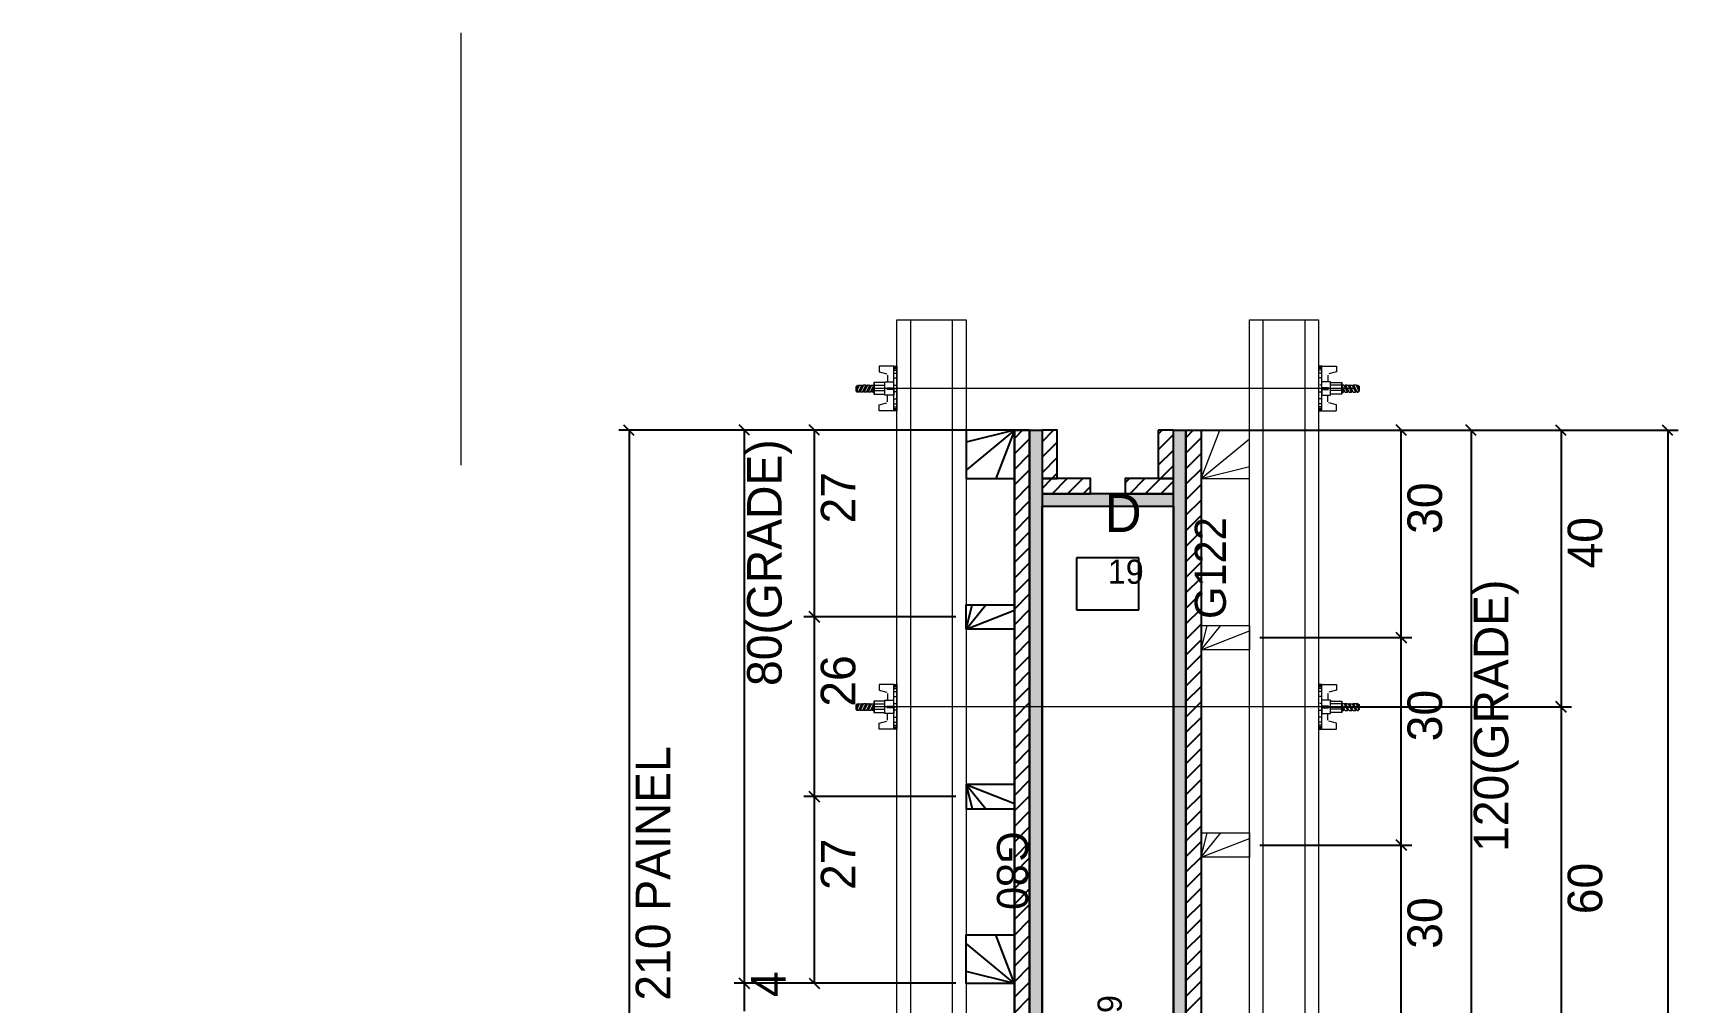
# Model space of a CAD drawing. Header units: metres. Extents: x 4937 to 9017, y 4087 to 4819.
# Drawn here: x 4983 to 5459, y 4538.2 to 4818.5 of the extents above; entities that cross this region are included whole.
import ezdxf

# ---------------------------------------------------------------- set-up
doc = ezdxf.new("R2010")
doc.units = ezdxf.units.M
for name, color, linetype in [('CHAPA', 7, 'Continuous'), ('CONCRETO', 7, 'Continuous'), ('COTA', 7, 'Continuous'), ('Hachura', 7, 'Continuous'), ('Madeira', 7, 'Continuous'), ('MEIO_PONT', 7, 'Continuous'), ('Perfil Metálico', 7, 'Continuous'), ('SARRAFO', 7, 'Continuous'), ('Texto Seção', 7, 'Continuous'), ('TEXTO_GERAL', 7, 'Continuous')]:
    doc.layers.add(name, color=color, linetype=linetype)

msp = doc.modelspace()

# ---------------------------------------------------------------- hatches: boundary and pattern name
at = {"layer": 'Hachura'}
h = msp.add_hatch(dxfattribs=at)
h.set_pattern_fill('ANSI31')
h.paths.add_polyline_path([(5266.99, 4703.6), (5271.39, 4703.6), (5271.39, 4283.6), (5266.99, 4283.6), (5266.99, 4703.6)])
h = msp.add_hatch(color=7, dxfattribs=at)
h.dxf.hatch_style = 1
h.paths.add_polyline_path([(5271.39, 4703.6), (5274.99, 4703.6), (5274.99, 4283.6), (5271.39, 4283.6), (5271.39, 4703.6)])
h = msp.add_hatch(dxfattribs=at)
h.set_pattern_fill('ANSI31')
h.paths.add_polyline_path([(5279.39, 4689.6), (5274.99, 4689.6), (5274.99, 4703.6), (5279.39, 4703.6), (5279.39, 4689.6)])
h = msp.add_hatch(dxfattribs=at)
h.set_pattern_fill('ANSI31')
h.paths.add_polyline_path([(5312.99, 4689.6), (5308.59, 4689.6), (5308.59, 4703.6), (5312.99, 4703.6), (5312.99, 4689.6)])
h = msp.add_hatch(color=7, dxfattribs=at)
h.dxf.hatch_style = 1
h.paths.add_polyline_path([(5316.59, 4223.6), (5312.99, 4223.6), (5312.99, 4703.6), (5316.59, 4703.6), (5316.59, 4223.6)])
h = msp.add_hatch(dxfattribs=at)
h.set_pattern_fill('ANSI31')
h.paths.add_polyline_path([(5316.59, 4703.6), (5320.99, 4703.6), (5320.99, 4223.6), (5316.59, 4223.6), (5316.59, 4703.6)])
h = msp.add_hatch(dxfattribs=at)
h.set_pattern_fill('ANSI31')
h.paths.add_polyline_path([(5288.99, 4689.6), (5288.99, 4685.2), (5274.99, 4685.2), (5274.99, 4689.6), (5288.99, 4689.6)])
h = msp.add_hatch(dxfattribs=at)
h.set_pattern_fill('ANSI31')
h.paths.add_polyline_path([(5312.99, 4689.6), (5312.99, 4685.2), (5298.99, 4685.2), (5298.99, 4689.6), (5312.99, 4689.6)])
h = msp.add_hatch(color=7, dxfattribs=at)
h.dxf.hatch_style = 1
h.paths.add_polyline_path([(5312.99, 4681.6), (5312.99, 4685.2), (5274.99, 4685.2), (5274.99, 4681.6), (5312.99, 4681.6)])

# ---------------------------------------------------------------- linework, layer by layer
at = {"layer": 'CHAPA', "color": 1, "lineweight": 25}
for points in [[(5274.99, 4703.6), (5274.99, 4283.6), (5271.39, 4283.6), (5271.39, 4703.6)], [(5316.59, 4223.6), (5312.99, 4223.6), (5312.99, 4703.6), (5316.59, 4703.6)], [(5312.99, 4681.6), (5312.99, 4685.2), (5274.99, 4685.2), (5274.99, 4681.6)]]:
    msp.add_lwpolyline(points, close=True, dxfattribs=at)
at = {"layer": 'CONCRETO', "color": 2, "lineweight": 25}
msp.add_lwpolyline([(4982.99, 4245.6), (4982.99, 4283.6), (5274.99, 4283.6), (5274.99, 4681.6), (5312.99, 4681.6), (5312.99, 4245.6)], close=True, dxfattribs=at)
at = {"layer": 'COTA', "color": 241, "lineweight": 25}
for p, q in [((5263.99, 4703.6), (5152.51, 4703.6)), ((5155.51, 4703.6), (5155.51, 4283.6)), ((5249.99, 4703.62), (5185.86, 4703.62)), ((5188.86, 4543.62), (5188.86, 4703.62)), ((5249.99, 4703.62), (5206.06, 4703.62)), ((5209.06, 4703.62), (5209.06, 4649.62)), ((5315.99, 4703.6), (5459.02, 4703.6)), ((5337.98, 4703.61), (5402.13, 4703.61)), ((5337.99, 4703.61), (5381.93, 4703.61)), ((5337.99, 4703.6), (5428.17, 4703.6)), ((5378.93, 4643.62), (5378.93, 4703.61)), ((5399.13, 4703.61), (5399.13, 4463.62)), ((5425.17, 4703.6), (5425.17, 4623.59)), ((5456.02, 4703.6), (5456.02, 4223.6)), ((5249.99, 4649.62), (5206.06, 4649.62)), ((5249.99, 4649.62), (5206.06, 4649.62)), ((5209.06, 4649.62), (5209.06, 4597.62)), ((5337.99, 4643.62), (5381.93, 4643.62)), ((5337.99, 4643.62), (5381.93, 4643.62)), ((5378.93, 4583.62), (5378.93, 4643.62)), ((5357.99, 4623.59), (5428.17, 4623.59)), ((5357.99, 4623.59), (5428.17, 4623.59)), ((5425.17, 4623.59), (5425.17, 4503.62)), ((5249.99, 4597.62), (5206.06, 4597.62)), ((5249.99, 4597.62), (5206.06, 4597.62)), ((5209.06, 4597.62), (5209.06, 4543.62)), ((5337.99, 4583.62), (5381.93, 4583.62)), ((5337.99, 4583.62), (5381.93, 4583.62)), ((5378.93, 4523.62), (5378.93, 4583.62)), ((5249.98, 4543.62), (5185.86, 4543.62)), ((5250, 4543.62), (5185.86, 4543.62)), ((5188.86, 4535.61), (5188.86, 4543.62)), ((5250, 4543.62), (5206.06, 4543.62))]:
    msp.add_line(p, q, dxfattribs=at)
at = {"layer": 'COTA', "color": 0, "lineweight": 25}
for p, q in [((5157.01, 4702.1), (5154.01, 4705.1)), ((5190.36, 4702.12), (5187.36, 4705.12)), ((5210.56, 4702.12), (5207.56, 4705.12)), ((5380.43, 4702.11), (5377.43, 4705.11)), ((5400.63, 4702.11), (5397.63, 4705.11)), ((5426.67, 4702.1), (5423.67, 4705.1)), ((5457.52, 4702.1), (5454.52, 4705.1)), ((5207.56, 4651.12), (5210.56, 4648.12)), ((5210.56, 4648.12), (5207.56, 4651.12)), ((5380.43, 4642.12), (5377.43, 4645.12)), ((5377.43, 4645.12), (5380.43, 4642.12)), ((5423.67, 4625.09), (5426.67, 4622.09)), ((5426.67, 4622.09), (5423.67, 4625.09)), ((5207.56, 4599.12), (5210.56, 4596.12)), ((5210.56, 4596.12), (5207.56, 4599.12)), ((5380.43, 4582.12), (5377.43, 4585.12)), ((5377.43, 4585.12), (5380.43, 4582.12)), ((5190.36, 4542.12), (5187.36, 4545.12)), ((5187.36, 4545.12), (5190.36, 4542.12)), ((5207.56, 4545.12), (5210.56, 4542.12))]:
    msp.add_line(p, q, dxfattribs=at)
at = {"layer": 'COTA', "color": 180, "lineweight": 25}
for p, q in [((5302.99, 4666.68), (5284.99, 4666.68)), ((5284.99, 4666.68), (5284.99, 4651.68)), ((5302.99, 4651.68), (5302.99, 4666.68)), ((5284.99, 4651.68), (5302.99, 4651.68))]:
    msp.add_line(p, q, dxfattribs=at)
at = {"layer": 'Hachura', "color": 0, "lineweight": 9}
for p, q in [((5232.09, 4722.13), (5227.84, 4722.13)), ((5227.84, 4722.13), (5227.84, 4720.46)), ((5227.84, 4720.46), (5230.05, 4719.87)), ((5229.51, 4713.75), (5229.51, 4717.62)), ((5229.51, 4717.62), (5232.09, 4717.62)), ((5229.51, 4717.62), (5229.51, 4717.36)), ((5229.51, 4717.62), (5229.51, 4717.36)), ((5230.29, 4719.56), (5230.29, 4717.61)), ((5232.07, 4722), (5233, 4722)), ((5232.07, 4721.79), (5233, 4721.79)), ((5232.07, 4721.45), (5233, 4721.45)), ((5232.07, 4720.98), (5233, 4720.98)), ((5232.07, 4720.14), (5233, 4720.14)), ((5232.07, 4718.71), (5232.99, 4718.71)), ((5232.09, 4709.23), (5232.09, 4722.13)), ((5232.09, 4722.13), (5232.99, 4722.13)), ((5232.99, 4722.13), (5232.99, 4709.24)), ((5232.99, 4721.18), (5232.99, 4713.37)), ((5354.99, 4722.13), (5354.99, 4709.24)), ((5355.9, 4722.13), (5354.99, 4722.13)), ((5355.92, 4722), (5354.99, 4722)), ((5355.92, 4721.78), (5354.99, 4721.78)), ((5355.92, 4721.45), (5354.99, 4721.45)), ((5354.99, 4721.18), (5354.99, 4713.36)), ((5355.92, 4720.98), (5354.99, 4720.98)), ((5355.92, 4720.14), (5354.99, 4720.14)), ((5355.92, 4718.71), (5354.99, 4718.71)), ((5355.9, 4709.23), (5355.9, 4722.13)), ((5355.9, 4722.13), (5360.15, 4722.13)), ((5358.48, 4717.62), (5355.9, 4717.62)), ((5357.7, 4719.56), (5357.7, 4717.61)), ((5360.15, 4720.46), (5357.94, 4719.87)), ((5358.48, 4713.75), (5358.48, 4717.62)), ((5358.48, 4717.62), (5358.48, 4717.36)), ((5358.48, 4717.62), (5358.48, 4717.36)), ((5360.15, 4722.13), (5360.15, 4720.46)), ((5221.52, 4716.58), (5221.19, 4716.26)), ((5221.19, 4714.97), (5221.19, 4716.26)), ((5221.52, 4714.65), (5221.19, 4714.97)), ((5221.52, 4716.07), (5221.85, 4716.74)), ((5222.08, 4716.69), (5221.52, 4715.55)), ((5221.52, 4716.33), (5221.64, 4716.59)), ((5222.16, 4716.59), (5221.52, 4715.3)), ((5221.52, 4716.58), (5221.52, 4714.65)), ((5221.84, 4714.65), (5221.52, 4714.65)), ((5221.84, 4714.65), (5222.8, 4716.59)), ((5221.84, 4714.65), (5222.8, 4716.59)), ((5221.93, 4714.58), (5223.01, 4716.74)), ((5222.16, 4716.59), (5222.8, 4716.59)), ((5223.24, 4716.69), (5222.17, 4714.55)), ((5223.32, 4716.59), (5222.35, 4714.65)), ((5223, 4714.65), (5222.35, 4714.65)), ((5223, 4714.65), (5223.97, 4716.59)), ((5223.09, 4714.58), (5224.17, 4716.74)), ((5223.97, 4716.59), (5223.32, 4716.59)), ((5224.4, 4716.69), (5223.33, 4714.55)), ((5224.48, 4716.59), (5223.51, 4714.65)), ((5224.16, 4714.65), (5223.51, 4714.65)), ((5223.73, 4714.65), (5223.51, 4714.65)), ((5224.16, 4714.65), (5225.13, 4716.59)), ((5224.25, 4714.58), (5225.33, 4716.74)), ((5224.69, 4716.59), (5224.48, 4716.59)), ((5225.56, 4716.69), (5224.49, 4714.55)), ((5225.64, 4716.59), (5224.68, 4714.65)), ((5225.32, 4714.65), (5224.68, 4714.65)), ((5224.69, 4716.59), (5225.13, 4716.59)), ((5225.32, 4714.65), (5226.29, 4716.59)), ((5225.64, 4716.59), (5226.29, 4716.59)), ((5226.29, 4715.81), (5225.65, 4714.55)), ((5226.29, 4715.55), (5225.84, 4714.65)), ((5226.29, 4714.65), (5225.84, 4714.65)), ((5226.29, 4717.36), (5226.29, 4714.01)), ((5229.51, 4717.36), (5226.29, 4717.36)), ((5226.29, 4716.59), (5229.51, 4716.59)), ((5226.29, 4715.04), (5229.51, 4715.04)), ((5226.29, 4714.01), (5229.51, 4714.01)), ((5226.36, 4717.36), (5226.36, 4714.01)), ((5232.09, 4713.75), (5229.51, 4713.75)), ((5230.09, 4715.89), (5232.09, 4715.89)), ((5232.09, 4715.37), (5230.09, 4715.37)), ((5230.29, 4711.8), (5230.29, 4713.75)), ((5232.07, 4712.64), (5233, 4712.64)), ((5232.09, 4715.68), (5232.09, 4713.75)), ((5232.09, 4715.68), (5232.99, 4715.68)), ((5232.09, 4714.39), (5232.09, 4715.04)), ((5232.09, 4709.23), (5232.09, 4714.39)), ((5232.41, 4714.72), (5232.2, 4714.72)), ((5232.22, 4716.66), (5232.65, 4716.66)), ((5232.84, 4714.72), (5232.41, 4714.72)), ((5355.9, 4715.68), (5354.99, 4715.68)), ((5355.92, 4712.64), (5354.99, 4712.64)), ((5355.14, 4714.72), (5355.58, 4714.72)), ((5355.77, 4716.66), (5355.34, 4716.66)), ((5355.58, 4714.72), (5355.79, 4714.72)), ((5357.9, 4715.89), (5355.9, 4715.89)), ((5355.9, 4715.68), (5355.9, 4713.75)), ((5355.9, 4715.37), (5357.9, 4715.37)), ((5355.9, 4714.39), (5355.9, 4715.04)), ((5355.9, 4709.23), (5355.9, 4714.39)), ((5355.9, 4713.75), (5358.48, 4713.75)), ((5357.7, 4711.8), (5357.7, 4713.75)), ((5358.48, 4717.36), (5361.7, 4717.36)), ((5361.7, 4716.59), (5358.48, 4716.59)), ((5361.7, 4715.04), (5358.48, 4715.04)), ((5361.7, 4714.01), (5358.48, 4714.01)), ((5361.63, 4717.36), (5361.63, 4714.01)), ((5361.7, 4717.36), (5361.7, 4714.01)), ((5362.35, 4716.59), (5361.7, 4716.59)), ((5362.67, 4714.65), (5361.7, 4716.59)), ((5361.7, 4715.81), (5362.34, 4714.55)), ((5361.7, 4715.55), (5362.15, 4714.65)), ((5361.7, 4714.65), (5362.15, 4714.65)), ((5362.35, 4716.59), (5363.31, 4714.65)), ((5362.43, 4716.69), (5363.5, 4714.55)), ((5363.74, 4714.58), (5362.65, 4716.74)), ((5362.67, 4714.65), (5363.31, 4714.65)), ((5363.3, 4716.59), (5362.86, 4716.59)), ((5363.83, 4714.65), (5362.86, 4716.59)), ((5363.3, 4716.59), (5363.51, 4716.59)), ((5363.51, 4716.59), (5364.47, 4714.65)), ((5363.59, 4716.69), (5364.66, 4714.55)), ((5364.9, 4714.58), (5363.82, 4716.74)), ((5363.83, 4714.65), (5364.47, 4714.65)), ((5364.02, 4716.59), (5364.67, 4716.59)), ((5364.99, 4714.65), (5364.02, 4716.59)), ((5364.26, 4714.65), (5364.47, 4714.65)), ((5364.67, 4716.59), (5365.64, 4714.65)), ((5364.75, 4716.69), (5365.82, 4714.55)), ((5366.06, 4714.58), (5364.98, 4716.74)), ((5364.99, 4714.65), (5365.64, 4714.65)), ((5366.15, 4714.65), (5365.18, 4716.59)), ((5365.83, 4716.59), (5365.18, 4716.59)), ((5366.15, 4714.65), (5365.18, 4716.59)), ((5365.83, 4716.59), (5366.47, 4715.3)), ((5365.91, 4716.69), (5366.47, 4715.55)), ((5366.47, 4716.07), (5366.14, 4716.74)), ((5366.15, 4714.65), (5366.47, 4714.65)), ((5366.47, 4716.33), (5366.35, 4716.59)), ((5366.47, 4716.58), (5366.79, 4716.26)), ((5366.47, 4716.58), (5366.47, 4714.65)), ((5366.47, 4714.65), (5366.79, 4714.97)), ((5366.79, 4714.97), (5366.79, 4716.26)), ((5227.84, 4710.91), (5230.05, 4711.49)), ((5227.84, 4709.23), (5227.84, 4710.91)), ((5232.99, 4709.24), (5227.86, 4709.24)), ((5232.07, 4711.23), (5233, 4711.23)), ((5232.07, 4710.39), (5233, 4710.39)), ((5232.07, 4709.92), (5233, 4709.92)), ((5232.07, 4709.59), (5233, 4709.59)), ((5232.07, 4709.38), (5233, 4709.38)), ((5355.92, 4711.23), (5354.99, 4711.23)), ((5355.92, 4710.39), (5354.99, 4710.39)), ((5355.92, 4709.92), (5354.99, 4709.92)), ((5355.92, 4709.59), (5354.99, 4709.59)), ((5355.92, 4709.37), (5354.99, 4709.37)), ((5354.99, 4709.24), (5360.13, 4709.24)), ((5360.15, 4710.91), (5357.94, 4711.49)), ((5360.15, 4709.23), (5360.15, 4710.91)), ((5232.1, 4630.05), (5227.84, 4630.05)), ((5227.84, 4630.05), (5227.84, 4628.37)), ((5227.84, 4628.37), (5230.05, 4627.79)), ((5230.29, 4627.48), (5230.29, 4625.53)), ((5232.08, 4629.91), (5233.01, 4629.91)), ((5232.08, 4629.7), (5233.01, 4629.7)), ((5232.08, 4629.36), (5233.01, 4629.36)), ((5232.08, 4628.9), (5233.01, 4628.9)), ((5232.08, 4628.06), (5233.01, 4628.06)), ((5232.1, 4617.15), (5232.1, 4630.05)), ((5232.1, 4630.05), (5233, 4630.05)), ((5233, 4630.05), (5233, 4617.15)), ((5233, 4629.09), (5233, 4621.28)), ((5355, 4630.05), (5355, 4617.15)), ((5355.91, 4630.05), (5355, 4630.05)), ((5355.92, 4629.91), (5355, 4629.91)), ((5355.92, 4629.7), (5355, 4629.7)), ((5355.92, 4629.36), (5355, 4629.36)), ((5355, 4629.09), (5355, 4621.28)), ((5355.92, 4628.9), (5355, 4628.9)), ((5355.92, 4628.06), (5355, 4628.06)), ((5355.91, 4617.15), (5355.91, 4630.05)), ((5355.91, 4630.05), (5360.16, 4630.05)), ((5357.71, 4627.48), (5357.71, 4625.53)), ((5360.16, 4628.37), (5357.95, 4627.79)), ((5360.16, 4630.05), (5360.16, 4628.37)), ((5221.53, 4624.5), (5221.2, 4624.18)), ((5221.2, 4622.89), (5221.2, 4624.18)), ((5221.53, 4622.56), (5221.2, 4622.89)), ((5221.52, 4623.99), (5221.86, 4624.66)), ((5222.09, 4624.6), (5221.52, 4623.47)), ((5221.52, 4624.24), (5221.65, 4624.5)), ((5222.17, 4624.5), (5221.52, 4623.21)), ((5221.85, 4622.57), (5221.52, 4622.57)), ((5221.53, 4624.5), (5221.53, 4622.56)), ((5221.85, 4622.57), (5222.81, 4624.5)), ((5221.85, 4622.57), (5222.81, 4624.5)), ((5221.94, 4622.49), (5223.02, 4624.66)), ((5222.17, 4624.5), (5222.81, 4624.5)), ((5223.25, 4624.6), (5222.18, 4622.46)), ((5223.33, 4624.5), (5222.36, 4622.57)), ((5223.01, 4622.57), (5222.36, 4622.57)), ((5223.01, 4622.57), (5223.97, 4624.5)), ((5223.1, 4622.49), (5224.18, 4624.66)), ((5223.97, 4624.5), (5223.33, 4624.5)), ((5224.41, 4624.6), (5223.34, 4622.46)), ((5224.49, 4624.5), (5223.52, 4622.57)), ((5224.17, 4622.57), (5223.52, 4622.57)), ((5223.73, 4622.57), (5223.52, 4622.57)), ((5224.17, 4622.57), (5225.14, 4624.5)), ((5224.26, 4622.49), (5225.34, 4624.66)), ((5224.7, 4624.5), (5224.49, 4624.5)), ((5225.57, 4624.6), (5224.5, 4622.46)), ((5225.65, 4624.5), (5224.68, 4622.57)), ((5225.33, 4622.57), (5224.68, 4622.57)), ((5224.7, 4624.5), (5225.14, 4624.5)), ((5225.33, 4622.57), (5226.3, 4624.5)), ((5225.65, 4624.5), (5226.3, 4624.5)), ((5226.3, 4623.73), (5225.66, 4622.46)), ((5226.3, 4623.47), (5225.84, 4622.57)), ((5226.3, 4622.57), (5225.84, 4622.57)), ((5226.3, 4625.27), (5226.3, 4621.92)), ((5229.52, 4625.27), (5226.3, 4625.27)), ((5226.3, 4624.5), (5229.52, 4624.5)), ((5226.3, 4622.95), (5229.52, 4622.95)), ((5226.36, 4625.27), (5226.36, 4621.92)), ((5229.52, 4621.66), (5229.52, 4625.53)), ((5229.52, 4625.53), (5232.1, 4625.53)), ((5229.52, 4625.53), (5229.52, 4625.27)), ((5229.52, 4625.53), (5229.52, 4625.27)), ((5230.1, 4623.8), (5232.1, 4623.8)), ((5232.1, 4623.29), (5230.1, 4623.29)), ((5232.08, 4626.62), (5233, 4626.62)), ((5232.1, 4623.6), (5232.1, 4621.66)), ((5232.1, 4623.59), (5233, 4623.59)), ((5232.1, 4622.31), (5232.1, 4622.95)), ((5232.1, 4617.15), (5232.1, 4622.31)), ((5232.42, 4622.64), (5232.21, 4622.64)), ((5232.23, 4624.57), (5232.66, 4624.57)), ((5232.85, 4622.64), (5232.42, 4622.64)), ((5355.92, 4626.62), (5355, 4626.62)), ((5355.91, 4623.59), (5355, 4623.59)), ((5355.15, 4622.64), (5355.59, 4622.64)), ((5355.78, 4624.57), (5355.35, 4624.57)), ((5355.59, 4622.64), (5355.8, 4622.64)), ((5358.49, 4625.53), (5355.91, 4625.53)), ((5357.91, 4623.8), (5355.91, 4623.8)), ((5355.91, 4623.6), (5355.91, 4621.66)), ((5355.91, 4623.29), (5357.91, 4623.29)), ((5355.91, 4622.31), (5355.91, 4622.95)), ((5355.91, 4617.15), (5355.91, 4622.31)), ((5358.49, 4621.66), (5358.49, 4625.53)), ((5358.49, 4625.53), (5358.49, 4625.27)), ((5358.49, 4625.53), (5358.49, 4625.27)), ((5358.49, 4625.27), (5361.71, 4625.27)), ((5361.71, 4624.5), (5358.49, 4624.5)), ((5361.71, 4622.95), (5358.49, 4622.95)), ((5361.64, 4625.27), (5361.64, 4621.92)), ((5361.71, 4625.27), (5361.71, 4621.92)), ((5362.36, 4624.5), (5361.71, 4624.5)), ((5362.68, 4622.57), (5361.71, 4624.5)), ((5361.71, 4623.73), (5362.34, 4622.46)), ((5361.71, 4623.47), (5362.16, 4622.57)), ((5361.71, 4622.57), (5362.16, 4622.57)), ((5362.36, 4624.5), (5363.32, 4622.57)), ((5362.43, 4624.6), (5363.5, 4622.46)), ((5363.75, 4622.49), (5362.66, 4624.66)), ((5362.68, 4622.57), (5363.32, 4622.57)), ((5363.3, 4624.5), (5362.87, 4624.5)), ((5363.84, 4622.57), (5362.87, 4624.5)), ((5363.3, 4624.5), (5363.52, 4624.5)), ((5363.52, 4624.5), (5364.48, 4622.57)), ((5363.6, 4624.6), (5364.67, 4622.46)), ((5364.91, 4622.49), (5363.82, 4624.66)), ((5363.84, 4622.57), (5364.48, 4622.57)), ((5364.03, 4624.5), (5364.68, 4624.5)), ((5365, 4622.57), (5364.03, 4624.5)), ((5364.27, 4622.57), (5364.48, 4622.57)), ((5364.68, 4624.5), (5365.64, 4622.57)), ((5364.76, 4624.6), (5365.83, 4622.46)), ((5366.07, 4622.49), (5364.98, 4624.66)), ((5365, 4622.57), (5365.64, 4622.57)), ((5366.16, 4622.57), (5365.19, 4624.5)), ((5365.84, 4624.5), (5365.19, 4624.5)), ((5366.16, 4622.57), (5365.19, 4624.5)), ((5365.84, 4624.5), (5366.48, 4623.21)), ((5365.92, 4624.6), (5366.48, 4623.47)), ((5366.48, 4623.98), (5366.15, 4624.66)), ((5366.16, 4622.57), (5366.48, 4622.57)), ((5366.48, 4624.24), (5366.35, 4624.5)), ((5366.48, 4624.5), (5366.8, 4624.18)), ((5366.48, 4624.5), (5366.48, 4622.56)), ((5366.48, 4622.56), (5366.8, 4622.89)), ((5366.8, 4622.89), (5366.8, 4624.18)), ((5226.3, 4621.92), (5229.52, 4621.92)), ((5227.84, 4618.83), (5230.05, 4619.41)), ((5227.84, 4617.15), (5227.84, 4618.83)), ((5232.1, 4621.66), (5229.52, 4621.66)), ((5230.29, 4619.72), (5230.29, 4621.66)), ((5232.08, 4620.56), (5233.01, 4620.56)), ((5232.08, 4619.14), (5233.01, 4619.14)), ((5232.08, 4618.3), (5233.01, 4618.3)), ((5232.08, 4617.84), (5233.01, 4617.84)), ((5232.08, 4617.5), (5233.01, 4617.5)), ((5355.92, 4620.56), (5355, 4620.56)), ((5355.92, 4619.14), (5355, 4619.14)), ((5355.92, 4618.3), (5355, 4618.3)), ((5355.92, 4617.84), (5355, 4617.84)), ((5355.92, 4617.5), (5355, 4617.5)), ((5355.91, 4621.66), (5358.49, 4621.66)), ((5357.71, 4619.72), (5357.71, 4621.66)), ((5360.16, 4618.82), (5357.95, 4619.41)), ((5361.71, 4621.92), (5358.49, 4621.92)), ((5360.16, 4617.15), (5360.16, 4618.82)), ((5233, 4617.15), (5227.87, 4617.15)), ((5232.08, 4617.29), (5233.01, 4617.29)), ((5355.92, 4617.29), (5355, 4617.29)), ((5355, 4617.15), (5360.14, 4617.15))]:
    msp.add_line(p, q, dxfattribs=at)
at = {"layer": 'Hachura', "color": 251, "lineweight": 9}
for p, q in [((5365.79, 4715.68), (5225.99, 4715.68)), ((5365.8, 4623.59), (5226, 4623.58))]:
    msp.add_line(p, q, dxfattribs=at)
at = {"layer": 'Madeira', "color": 126, "lineweight": 18}
for p, q in [((5321.01, 4689.6), (5326.42, 4703.6)), ((5321.01, 4689.6), (5335, 4701.13)), ((5321.01, 4689.6), (5335.01, 4693.1)), ((5321, 4640.11), (5326.75, 4647.11)), ((5321, 4640.11), (5322.73, 4647.11)), ((5321, 4640.11), (5334.99, 4645.55)), ((5321, 4580.11), (5326.75, 4587.11)), ((5321, 4580.11), (5322.73, 4587.11)), ((5321, 4580.11), (5334.99, 4585.55))]:
    msp.add_line(p, q, dxfattribs=at)
for points in [[(5266.99, 4703.6), (5252.99, 4703.6), (5252.99, 4543.6), (5266.99, 4543.6)], [(5321, 4463.61), (5335, 4463.62), (5334.99, 4703.61), (5320.99, 4703.6)], [(5321.01, 4689.6), (5335.01, 4689.61), (5334.99, 4703.61), (5320.99, 4703.6)], [(5321, 4640.11), (5320.99, 4647.11), (5334.99, 4647.12), (5335, 4640.12)], [(5321, 4580.11), (5320.99, 4587.11), (5334.99, 4587.12), (5335, 4580.12)]]:
    msp.add_lwpolyline(points, close=True, dxfattribs=at)
at = {"layer": 'MEIO_PONT', "color": 93, "lineweight": 25}
for p, q in [((5266.99, 4703.6), (5252.99, 4692.08)), ((5266.99, 4703.6), (5252.99, 4700.11)), ((5266.99, 4703.6), (5261.57, 4689.6)), ((5252.99, 4646.1), (5258.75, 4653.1)), ((5252.99, 4646.1), (5254.74, 4653.1)), ((5252.99, 4646.1), (5266.99, 4651.53)), ((5252.99, 4601.1), (5258.75, 4594.1)), ((5252.99, 4601.1), (5254.74, 4594.1)), ((5252.99, 4601.1), (5266.99, 4595.67)), ((5266.99, 4543.6), (5261.57, 4557.6)), ((5266.99, 4543.6), (5252.99, 4555.11)), ((5266.99, 4543.6), (5252.99, 4547.08))]:
    msp.add_line(p, q, dxfattribs=at)
for points in [[(5266.99, 4703.6), (5252.99, 4703.6), (5252.99, 4689.6), (5266.99, 4689.6)], [(5252.99, 4646.1), (5252.99, 4653.1), (5266.99, 4653.1), (5266.99, 4646.1)], [(5252.99, 4601.1), (5252.99, 4594.1), (5266.99, 4594.1), (5266.99, 4601.1)], [(5266.99, 4543.6), (5252.99, 4543.6), (5252.99, 4557.6), (5266.99, 4557.6)]]:
    msp.add_lwpolyline(points, close=True, dxfattribs=at)
at = {"layer": 'Perfil Metálico', "color": 224, "lineweight": 18}
for points in [[(5232.99, 4735.53), (5252.99, 4735.53), (5252.99, 4291.6), (5232.99, 4291.6)], [(5248.99, 4291.6), (5236.99, 4291.6), (5236.99, 4735.53), (5248.99, 4735.53)], [(5334.99, 4735.53), (5354.99, 4735.53), (5354.99, 4185.28), (5334.99, 4185.28)], [(5350.99, 4185.28), (5338.99, 4185.28), (5338.99, 4735.53), (5350.99, 4735.53)]]:
    msp.add_lwpolyline(points, close=True, dxfattribs=at)
at = {"layer": 'SARRAFO', "color": 251, "lineweight": 25}
for points in [[(5266.99, 4283.6), (5266.99, 4703.6), (5271.39, 4703.6), (5271.39, 4283.6)], [(5266.99, 4283.6), (5271.39, 4283.6), (5271.39, 4703.6), (5266.99, 4703.6)], [(5274.99, 4703.6), (5274.99, 4689.6), (5279.39, 4689.6), (5279.39, 4703.6)], [(5308.59, 4703.6), (5308.59, 4689.6), (5312.99, 4689.6), (5312.99, 4703.6)], [(5316.59, 4223.6), (5316.59, 4703.6), (5320.99, 4703.6), (5320.99, 4223.6)], [(5316.59, 4223.6), (5316.59, 4703.6), (5320.99, 4703.6), (5320.99, 4223.6)], [(5274.99, 4685.2), (5288.99, 4685.2), (5288.99, 4689.6), (5274.99, 4689.6)], [(5298.99, 4685.2), (5312.99, 4685.2), (5312.99, 4689.6), (5298.99, 4689.6)]]:
    msp.add_lwpolyline(points, close=True, dxfattribs=at)
at = {"layer": 'Texto Seção', "color": 252, "lineweight": 15}
msp.add_line((5106.94, 4693.51), (5106.94, 4818.51), dxfattribs=at)

# ---------------------------------------------------------------- texts
at = {"layer": 'COTA', "color": 241, "lineweight": 25}
for s, p in [('80(GRADE)', (5199.64, 4629.62)), ('27', (5220.99, 4676.62)), ('30', (5390.71, 4673.62)), ('40', (5437.07, 4663.6)), ('120(GRADE)', (5409.91, 4581.62)), ('26', (5220.96, 4623.62)), ('30', (5390.71, 4613.62)), ('210 PAINEL', (5167.41, 4538.6)), ('27', (5220.99, 4570.62)), ('60', (5437.07, 4563.61)), ('30', (5390.71, 4553.62)), ('4', (5200.79, 4539.61))]:
    msp.add_text(s, height=10, rotation=90, dxfattribs=at).set_placement(p)
at = {"layer": 'COTA', "color": 1, "lineweight": 25}
msp.add_text('19', height=7, dxfattribs=at).set_placement((5293.99, 4659.18))
msp.add_text('199', height=7, rotation=90, dxfattribs=at).set_placement((5298.04, 4524.6))
at = {"layer": 'TEXTO_GERAL', "color": 7, "lineweight": 25}
msp.add_text('D', height=11, dxfattribs=at).set_placement((5293.15, 4674.17))
at = {"layer": 'TEXTO_GERAL', "color": 0, "lineweight": 25}
for s, rotation, p in [('G122', 90, (5328.17, 4649)), ('G80', 270, (5261.92, 4587.59))]:
    msp.add_text(s, height=9, rotation=rotation, dxfattribs=at).set_placement(p)

doc.saveas('drawing.dxf')
